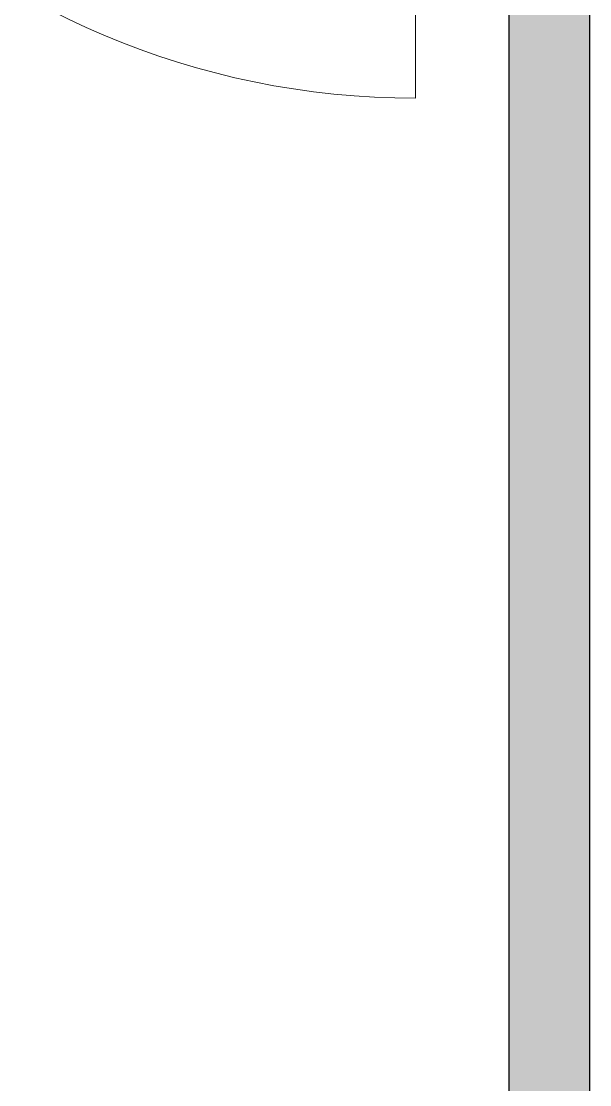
# Model space of a CAD drawing. Header units: millimetres. Extents: x 155927 to 317870, y -36033 to 97293.
# Drawn here: x 218099 to 218816, y 11252 to 12593 of the extents above; entities that cross this region are included whole.
import ezdxf

# ---------------------------------------------------------------- set-up
doc = ezdxf.new("R2010")
doc.units = ezdxf.units.MM
doc.header["$MEASUREMENT"] = 0
for name, color, linetype, lineweight in [('A-DOOR', 4, 'CONTINUOUS', 9), ('A-WALL-PATT', 7, 'CONTINUOUS', 9), ('I-WALL', 7, 'CONTINUOUS', 9)]:
    doc.layers.add(name, color=color, linetype=linetype, lineweight=lineweight)

msp = doc.modelspace()

# ---------------------------------------------------------------- hatches: boundary and pattern name
at = {"layer": 'A-WALL-PATT'}
msp.add_hatch(color=256, dxfattribs=at).paths.add_polyline_path([(218713.8, 9758.2), (218815.8, 9758.2), (218815.8, 13505.6), (218713.8, 13505.6), (218713.8, 9818)], flags=0)

# ---------------------------------------------------------------- linework, layer by layer
at = {"layer": 'A-DOOR'}
msp.add_line((218596.3, 13505.6), (218596.3, 12495.6), dxfattribs=at)
msp.add_arc((218596.3, 13505.6), 1010, 180, 270, dxfattribs=at)
at = {"layer": 'I-WALL', "lineweight": 30}
for p, q in [((218713.8, 13505.6), (218713.8, 9758.2)), ((218815.8, 9758.2), (218815.8, 13505.6))]:
    msp.add_line(p, q, dxfattribs=at)

doc.saveas('drawing.dxf')
